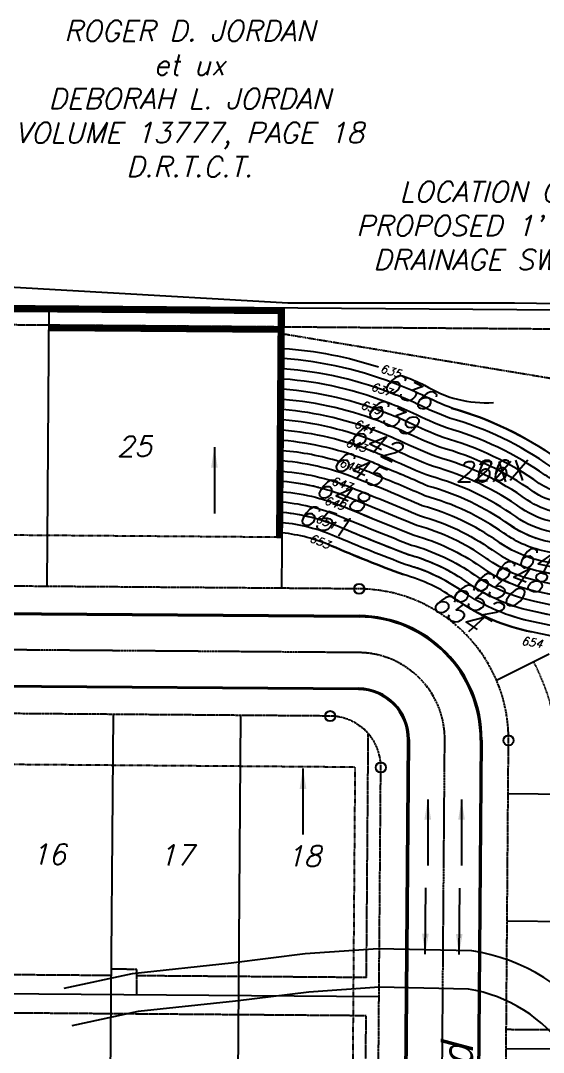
# Model space of a CAD drawing. Header units: feet. Extents: x 2342011 to 2344534, y 7042650 to 7044478.
# Drawn here: x 2343587.8 to 2343792.8, y 7044014.1 to 7044419 of the extents above; entities that cross this region are included whole.
import ezdxf
from ezdxf.enums import TextEntityAlignment as Align

# ---------------------------------------------------------------- set-up
doc = ezdxf.new("R2010")
doc.units = ezdxf.units.FT
doc.header["$MEASUREMENT"] = 0
for name, pattern in [('ACAD_ISO06W100', [36, 24, -3, 0, -3, 0, -3, 0, -3]), ('CNTR50', [0.9, 0.75, -0.05, 0.05, -0.05]), ('DEMO12', [0.09375, 0.03125, -0.0625]), ('HIDDEN', [0.375, 0.25, -0.125]), ('HIDN50', [0.1875, 0.125, -0.0625]), ('PHNTM33', [1.16, 0.66, -0.1, 0.1, -0.1, 0.1, -0.1])]:
    doc.linetypes.add(name, pattern=pattern)
for name, color, linetype in [('const. entrance', 55, 'Continuous'), ('p-bl', 6, 'DEMO12'), ('p-boundary ph 1B', 1, 'Continuous'), ('p-cl', 7, 'CNTR50'), ('p-cl tick', 2, 'Continuous'), ('p-cont 1', 4, 'Continuous'), ('p-cont 5', 1, 'Continuous'), ('p-curb-b 1B', 55, 'Continuous'), ('p-curb-f 1B', 4, 'Continuous'), ('p-ease', 2, 'HIDN50'), ('P-FLOW-ARROW', 4, 'Continuous'), ('p-lot 100 1B', 2, 'Continuous'), ('p-lot 1B', 4, 'Continuous'), ('p-pnt tc', 3, 'Continuous'), ('p-row', 5, 'PHNTM33'), ('p-swale line', 5, 'ACAD_ISO06W100'), ('P-wall', 4, 'Continuous'), ('s-adjoiner-txt', 2, 'Continuous'), ('s-fence', 252, 'Continuous'), ('s-gravel-demo', 252, 'Continuous')]:
    doc.layers.add(name, color=color, linetype=linetype)
doc.styles.add('ls80', font='simplex', dxfattribs={"oblique": 15, "height": 8})
doc.styles.get("Standard").update_dxf_attribs({"font": 'Simplex.shx'})
doc.styles.add('TB', font='tb-ld.shx', dxfattribs={"oblique": 15, "height": 36})
doc.dimstyles.get("Standard").update_dxf_attribs({"dimtxt": 0.18, "dimasz": 0.18, "dimexe": 0.18, "dimexo": 0.0625, "dimgap": 0.09, "dimtad": 0, "dimtih": 1, "dimtoh": 1, "dimdec": 4, "dimzin": 0, "dimdsep": 46, "dimtxsty": 'Standard', "dimcen": 0.09, "dimadec": 0, "dimazin": 0, "dimtfac": 1, "dimtdec": 4, "dimtofl": 0, "dimtmove": 0, "dimatfit": 3, "dimfxl": 0, "dimtolj": 1, "dimtzin": 0, "dimarcsym": 0})

msp = doc.modelspace()

# ---------------------------------------------------------------- linework, layer by layer
at = {"layer": 'p-bl'}
for p, q in [((2343690.27124, 7044216.24259), (2342847.49683, 7044222.80744)), ((2343719.0152, 7044126.01595), (2342829.04219, 7044132.94846)), ((2343717.63315, 7043946.02126), (2343719.0152, 7044126.01595))]:
    msp.add_line(p, q, dxfattribs=at)
msp.add_arc((2343709.0155, 7044126.09385), 90, 359.5600739, 27.3053432, dxfattribs=at)
at = {"layer": 'p-boundary ph 1B'}
msp.add_lwpolyline([(2344142.73293, 7044302.72084), (2342477.81161, 7044315.50462), (2342035.46045, 7044319.13558), (2342034.35461, 7044184.41337), (2342107.06987, 7044156.70628), (2342107.16995, 7044072.2292), (2342121.60108, 7043929.298), (2342159.64623, 7043701.60982), (2342241.7294, 7043584.6412), (2342449.91435, 7043583.44498), (2342452.65155, 7042909.18455), (2342506.9994, 7042909.03045, 0.283299893), (2342663.57014, 7043004.87335, -0.284639495), (2342776.0262, 7043073.32928), (2342814.25668, 7043073.03148), (2342813.41209, 7042963.03472), (2343901.12067, 7042954.56194), (2344004.72784, 7043063.75822), (2344140.78206, 7043062.69841), (2344150.84666, 7043052.62073), (2344142.73293, 7044302.72084)], format="xyb", dxfattribs=at)
at = {"layer": 'p-cl'}
for p, q in [((2343720.36447, 7044171.00681), (2342828.39152, 7044177.9549)), ((2343750.21349, 7043630.75792), (2343754.09863, 7044136.74679))]:
    msp.add_line(p, q, dxfattribs=at)
msp.add_arc((2343720.09963, 7044137.00784), 34, 359.5600739, 89.5536995, dxfattribs=at)
at = {"layer": 'p-cl tick'}
for centre in [(2343720.5592, 7044196.00605), (2343709.17129, 7044146.09324), (2343779.09789, 7044136.55483), (2343729.01491, 7044125.94029)]:
    msp.add_circle(centre, 2, dxfattribs=at)
at = {"layer": 'p-cont 1'}
msp.add_line((2343802.20222, 7044176.12053, 653), (2343788.13543, 7044179.13978, 653), dxfattribs=at)
for points, elevation in [([(2343736.44176, 7044275.79006, 0.078214608), (2343690.81757, 7044286.37899, 0.077773785)], 643), ([(2343734.94262, 7044272.08161, 0.077773785), (2343690.78635, 7044282.37064, 0.077308211)], 643), ([(2343733.44348, 7044268.37317, 0.077308211), (2343690.75512, 7044278.36181, 0.076293974)], 643), ([(2343811.95828, 7044243.5701), (2343801.37002, 7044245.84209, -0.112209719), (2343798.09357, 7044247.19834, 0.08445223), (2343757.26998, 7044266.78983, -0.021576238), (2343745.04494, 7044272.14541, 0.015758402), (2343734.85272, 7044276.42178, 0.015758402)], 643), ([(2343731.94435, 7044264.66472, 0.076815742), (2343690.72389, 7044274.35247, 0.076293974)], 643), ([(2343811.11908, 7044239.65912), (2343800.60535, 7044241.91512, -0.110240668), (2343795.78264, 7044243.93343, 0.084796718), (2343755.9963, 7044262.99367, -0.02177965), (2343743.3329, 7044268.52991, 0.015679797), (2343733.42212, 7044272.68635, 0.015679797)], 643), ([(2343810.27987, 7044235.74815), (2343799.82897, 7044237.99066, -0.109067348), (2343793.4717, 7044240.66853, 0.085152863), (2343754.72744, 7044259.19587, -0.021978837), (2343741.62206, 7044264.91383, 0.01559941), (2343731.99152, 7044268.95093, 0.01559941)], 643), ([(2343756.77341, 7044266.93103, -0.085415159), (2343798.09357, 7044247.19834, 0.106540329), (2343801.19365, 7044245.87422), (2343828.46329, 7044240.02443)], 636), ([(2343728.94607, 7044257.24782, 0.075750232), (2343690.65623, 7044266.33246, 0.075127542)], 643), ([(2343809.44067, 7044231.83717), (2343799.04512, 7044234.06781, -0.10826683), (2343791.16077, 7044237.40363, 0.085521706), (2343753.46343, 7044255.39643, -0.022174178), (2343739.91241, 7044261.2972, 0.015517108), (2343730.56093, 7044265.2155, 0.015517108)], 643), ([(2343727.44479, 7044253.54024, 0.075112428), (2343690.65645, 7044262.31794, 0.075127542)], 643), ([(2343725.9435, 7044249.83266, 0.075127542), (2343690.59874, 7044258.28643)], 643), ([(2343807.76226, 7044224.01522), (2343797.46277, 7044226.22524, -0.107216883), (2343786.53891, 7044230.87382, 0.086302237), (2343750.95023, 7044247.7925, -0.022554741), (2343736.49669, 7044254.06223, 0.015346166), (2343727.69974, 7044257.74466, 0.015346166)], 643), ([(2343724.54011, 7044246.08693, 0.075451528), (2343690.56735, 7044254.24637)], 644), ([(2343806.92306, 7044220.10424), (2343796.6664, 7044222.30508, -0.106846828), (2343784.22798, 7044227.60892, 0.08671665), (2343749.70118, 7044243.98797, -0.022740632), (2343734.79062, 7044250.4439, 0.015257203), (2343726.26914, 7044254.00923, 0.015257203)], 643), ([(2343806.08386, 7044216.19326), (2343795.86743, 7044218.38547, -0.106540329), (2343781.91705, 7044224.34401, 0.087149258), (2343748.45731, 7044240.18169, -0.022924025), (2343733.08576, 7044246.825, 0.015165672), (2343724.83854, 7044250.27381)], 643), ([(2343720.8151, 7044238.74794, 0.079263304), (2343690.50465, 7044246.20657, 0.079263304)], 646), ([(2343815.99032, 7044209.97716), (2343795.10654, 7044214.4585, -0.106540329), (2343779.60611, 7044221.07911, 0.085758288), (2343747.40913, 7044236.37299, 0.010819321), (2343730.17205, 7044243.68142, 0.022008967), (2343724.54011, 7044246.08693)], 644), ([(2343789.97705, 7044215.81069, -0.073090877), (2343779.60611, 7044221.07911, 0.085758288), (2343747.40913, 7044236.37299, 0.011482828), (2343730.17205, 7044243.68142, 0.022598232), (2343724.54011, 7044246.08693)], 644), ([(2343690.47321, 7044242.17095, -0.079261714), (2343719.25646, 7044235.06411)], 647), ([(2343812.87342, 7044202.46518), (2343793.58476, 7044206.60458, -0.106540329), (2343774.98425, 7044214.5493, 0.087149258), (2343745.27701, 7044228.61079, 0.013598765), (2343720.8151, 7044238.74794, 0.017687063), (2343720.8151, 7044238.74794)], 646), ([(2343780.17073, 7044211.35201, -0.031765348), (2343774.98425, 7044214.5493, 0.087149258), (2343745.27701, 7044228.61079, 0.013598765), (2343720.8151, 7044238.74794, 0.017687063), (2343720.8151, 7044238.74794)], 646), ([(2343704.69502, 7044235.7451, 0.042814015), (2343690.44191, 7044238.15276, 0.042814015)], 648), ([(2343717.69535, 7044231.38132, 0.078866335), (2343690.44191, 7044238.15269, 0.078866335)], 648), ([(2343719.25646, 7044235.06411, -0.01213506), (2343719.25646, 7044235.06411, -0.006554225), (2343744.21691, 7044224.75382, -0.087149258), (2343772.67332, 7044211.2844, 0.106540329), (2343792.82387, 7044202.67761), (2343799.78403, 7044201.18388)], 647), ([(2343719.25646, 7044235.06411, -0.01213506), (2343719.25646, 7044235.06411, -0.006554225), (2343744.21691, 7044224.75382, -0.087149258), (2343772.67332, 7044211.2844, 0.106540329), (2343792.82387, 7044202.67761), (2343811.52776, 7044198.66355)], 647), ([(2343690.41065, 7044234.13933, -0.082615987), (2343715.91069, 7044227.63469)], 649), ([(2343809.84071, 7044194.9352), (2343792.06298, 7044198.75065, -0.106540329), (2343770.36239, 7044208.0195, 0.087149258), (2343743.15681, 7044220.89685, 0.001563315), (2343717.69535, 7044231.38132, 0.00737807), (2343717.69535, 7044231.38132)], 648), ([(2343771.28984, 7044207.37696, -0.005037109), (2343770.36239, 7044208.0195, 0.087149258), (2343743.15681, 7044220.89685, 0.001563315), (2343717.69535, 7044231.38132, 0.00737807), (2343717.69535, 7044231.38132)], 648), ([(2343715.91069, 7044227.63469, -0.001548482), (2343715.91069, 7044227.63469, -0.001871972), (2343742.09671, 7044217.03989, -0.087149258), (2343768.05146, 7044204.75459, 0.106540329), (2343791.30209, 7044194.82368), (2343796.89007, 7044193.62434)], 649), ([(2343715.91069, 7044227.63469, 0.016519011), (2343715.91069, 7044227.63469, -0.000596173), (2343742.09671, 7044217.03989, -0.087149258), (2343768.05146, 7044204.75459, 0.106540329), (2343791.30209, 7044194.82368), (2343808.21603, 7044191.19347)], 649), ([(2343704.1923, 7044223.36405, 0.046254022), (2343690.34743, 7044226.02308)], 651), ([(2343757.4482, 7044202.04694, 0.062709976), (2343740.15921, 7044209.27549, -0.010105111), (2343712.72536, 7044220.29629, 0.076224916), (2343690.70723, 7044225.9871, 0.077399396)], 652), ([(2343711.1515, 7044216.61893, 0.077430078), (2343690.31598, 7044221.98572)], 652), ([(2343755.45628, 7044198.57819, 0.063344296), (2343738.91641, 7044205.46899, -0.010170962), (2343711.1515, 7044216.61893, 0.077430077), (2343690.31598, 7044221.98572)], 652), ([(2343794.2628, 7044186.00683), (2343789.74037, 7044186.97751, -0.10638904), (2343763.42959, 7044198.22478, 0.087149258), (2343739.97651, 7044209.32596, -0.009855766), (2343712.41113, 7044220.43071)], 651), ([(2343804.66559, 7044183.77401), (2343789.74037, 7044186.97751, -0.10638904), (2343763.42959, 7044198.22478, 0.087149258), (2343739.97651, 7044209.32596, -0.009855766), (2343712.41113, 7044220.43071)], 651), ([(2343803.64666, 7044179.90161), (2343788.93841, 7044183.05854, -0.106250546), (2343761.11866, 7044194.95988, 0.087149258), (2343738.91641, 7044205.46899, -0.010170962), (2343711.1515, 7044216.61893)], 652), ([(2343790.60754, 7044178.60918), (2343788.13543, 7044179.13978, -0.106123138), (2343758.80773, 7044191.69498, 0.087149258), (2343737.85631, 7044201.61202, -0.013426176), (2343709.57461, 7044212.94286)], 653), ([(2343803.64666, 7044179.90161), (2343788.93841, 7044183.05854, -0.036618161), (2343778.77619, 7044185.82444, -0.036618161)], 652)]:
    msp.add_lwpolyline(points, format="xyb", dxfattribs=dict(at, elevation=elevation))
for centre, radius, start, end in [((2343683.06713, 7044151.14826, 653), 67.24002, 66.782556, 83.8377851), ((2343933.10796, 7044729.91964, 653), 563.23365, 246.6170361, 249.7167218), ((2343720.09963, 7044137.00784, 653), 67, 54.7087576, 74.6315602), ((2343802.71543, 7044253.72815, 653), 76, 234.7087576, 258.9396968)]:
    msp.add_arc(centre, radius, start, end, dxfattribs=at)
at = {"layer": 'p-cont 5'}
for points, elevation in [([(2343690.84879, 7044290.3869, -0.061669958), (2343728.13756, 7044283.08152, -0.094741504)], 635), ([(2343737.9409, 7044279.49851, -0.015462934), (2343746.20981, 7044275.99731, 0.159634805), (2343773.14429, 7044269.11951)], 635), ([(2343730.44521, 7044260.95627, 0.076293974), (2343690.69266, 7044270.34256, 0.075750232)], 643), ([(2343808.60147, 7044227.92619), (2343798.25596, 7044230.14609, -0.107676011), (2343788.84984, 7044234.13872, 0.085904402), (2343752.20434, 7044251.59531, -0.022366032), (2343738.20395, 7044257.68, 0.015432745), (2343729.13033, 7044261.48008, 0.015432745)], 643), ([(2343712.8229, 7044245.91986, 0.055185446), (2343690.53578, 7044250.21999)], 645), ([(2343803.04345, 7044208.66505), (2343794.34565, 7044210.53154, -0.106540329), (2343777.29518, 7044217.81421, 0.087149258), (2343746.33711, 7044232.46775, 0.012571788), (2343727.63059, 7044240.38513, 0.052576484), (2343720.84362, 7044243.06339)], 645), ([(2343690.37937, 7044230.12438, -0.081694517), (2343714.29899, 7044223.97376, -0.091589192)], 650), ([(2343714.29899, 7044223.97376, 0.002874076), (2343741.03661, 7044213.18292, -0.087091725), (2343765.7258, 7044201.50011, 0.101418959), (2343789.25806, 7044191.17213), (2343807.29645, 7044187.30043)], 650)]:
    msp.add_lwpolyline(points, format="xyb", dxfattribs=dict(at, elevation=elevation))
at = {"layer": 'p-curb-b 1B'}
for p, q in [((2342844.16579, 7044192.33246), (2343720.47866, 7044185.50636)), ((2343720.25152, 7044156.50725), (2342828.27858, 7044163.45534)), ((2343738.04808, 7043934.86407), (2343739.59905, 7044136.85812)), ((2343768.59945, 7044136.63532), (2343764.97409, 7043664.6418))]:
    msp.add_line(p, q, dxfattribs=at)
for centre, radius, start in [((2343720.10088, 7044137.00783), 48.5, 359.5599225), ((2343720.09963, 7044137.00784), 19.5, 359.5600739)]:
    msp.add_arc(centre, radius, start, 89.5536995, dxfattribs=at)
at = {"layer": 'p-curb-f 1B'}
for p, q in [((2342844.16219, 7044191.83247), (2343720.47352, 7044185.00639)), ((2342828.28247, 7044163.95532), (2343720.25542, 7044157.00723)), ((2343740.09904, 7044136.85428), (2343738.54807, 7043934.86023)), ((2343768.09821, 7044136.63929), (2343764.4741, 7043664.64564))]:
    msp.add_line(p, q, dxfattribs=at)
for radius in [48, 48, 20]:
    msp.add_arc((2343720.09963, 7044137.00784), radius, 359.5600739, 89.5536995, dxfattribs=at)
at = {"layer": 'p-ease'}
for p, q in [((2343723.38161, 7044043.47944), (2343724.11663, 7044139.20704)), ((2343623.38464, 7044044.25837), (2343433.3904, 7044045.73835)), ((2343633.40353, 7044046.68041), (2343623.40384, 7044046.7583)), ((2343633.32675, 7044036.6807), (2343633.40353, 7044046.68041)), ((2343723.38161, 7044043.47944), (2343633.38434, 7044044.18048)), ((2343728.38229, 7044043.44049), (2343728.38146, 7044043.44049)), ((2343723.26644, 7044028.47988), (2342823.29373, 7044035.49028)), ((2343722.51782, 7043930.98275), (2343723.26644, 7044028.47988)), ((2343880.72327, 7044022.25321), (2343778.22721, 7044023.05161))]:
    msp.add_line(p, q, dxfattribs=at)
msp.add_lwpolyline([(2343882.83474, 7044297.2451), (2343540.59513, 7044299.911)], dxfattribs=at)
at = {"layer": 'p-lot 1B'}
for p, q in [((2343598.87306, 7044306.89676), (2343598.0167, 7044196.9606)), ((2343690.97189, 7044306.1896), (2343690.11545, 7044196.2432)), ((2343795.02629, 7044170.42232), (2343774.41838, 7044160.03984)), ((2343622.48247, 7043926.76184), (2343624.17164, 7044146.75535)), ((2343672.48095, 7043926.37237), (2343674.17013, 7044146.36589)), ((2343888.93326, 7044114.69206), (2343778.9366, 7044115.54889)), ((2343888.54936, 7044064.69354), (2343778.5527, 7044065.55036)), ((2343728.32387, 7044035.94071), (2342818.35147, 7044043.02901)), ((2343888.16545, 7044014.69501), (2343778.16879, 7044015.55184))]:
    msp.add_line(p, q, dxfattribs=at)
at = {"layer": 'p-pnt tc'}
for p, q in [((2343688.91392, 7044298.75566), (2343598.81511, 7044299.4575)), ((2343688.89834, 7044296.75572), (2343598.79953, 7044297.45756))]:
    msp.add_line(p, q, dxfattribs=at)
msp.add_lwpolyline([(2343690.27124, 7044216.24259), (2343690.97189, 7044306.19016), (2343394.19973, 7044308.46831), (2343394.18415, 7044306.46837), (2343688.95666, 7044304.24209), (2343688.2713, 7044216.25817)], close=True, dxfattribs=at)
at = {"layer": 'p-row'}
for p, q in [((2343720.5592, 7044196.00605), (2342845.69901, 7044202.82084)), ((2343709.17129, 7044146.09324), (2342839.19768, 7044152.86996)), ((2343775.48146, 7043665.56215), (2343779.09789, 7044136.55483)), ((2343727.55606, 7043935.94366), (2343729.01491, 7044125.94029))]:
    msp.add_line(p, q, dxfattribs=at)
for centre, radius in [((2343720.09963, 7044137.00784), 59), ((2343709.0155, 7044126.09385), 20)]:
    msp.add_arc(centre, radius, 359.5600739, 89.5536995, dxfattribs=at)
at = {"layer": 'p-swale line', "ltscale": 0.01, "flags": 128}
msp.add_lwpolyline([(2343691.03052, 7044296.06482), (2343945.49482, 7044253.78708)], dxfattribs=at)
at = {"layer": 'P-wall', "linetype": 'HIDDEN', "const_width": 2}
for points in [[(2343394.1917, 7044307.46834), (2343689.96442, 7044305.23451), (2343689.27127, 7044216.25038)], [(2343688.90613, 7044297.75569), (2343598.80732, 7044298.45753)]]:
    msp.add_lwpolyline(points, dxfattribs=at)
at = {"layer": 's-fence', "flags": 128}
msp.add_lwpolyline([(2344141.07537, 7044301.06205), (2344041.57944, 7044303.41738), (2344016.30599, 7044303.41738), (2343947.21852, 7044305.65115), (2343881.05158, 7044306.64808), (2343824.63393, 7044307.45726), (2343781.40708, 7044308.07726), (2343736.97849, 7044308.07726), (2343692.54991, 7044308.07726), (2343537.36643, 7044316.98916), (2343476.82382, 7044311.28999), (2343445.92112, 7044311.28999), (2343355.46904, 7044312.56105), (2343241.10117, 7044313.35355), (2343176.13167, 7044313.80375), (2343075.45354, 7044314.58272), (2342983.30429, 7044315.55305), (2342894.34263, 7044316.4898)], dxfattribs=at)
msp.add_lwpolyline([(2344141.07537, 7044301.06205), (2344041.57944, 7044303.41738), (2344016.30599, 7044303.41738), (2343947.21852, 7044305.65115), (2343881.05158, 7044306.64808), (2343824.63393, 7044307.45726), (2343781.40708, 7044308.07726), (2343736.97849, 7044308.07726), (2343692.54991, 7044308.07726), (2343537.36643, 7044316.98916), (2343476.82382, 7044311.28999), (2343445.92112, 7044311.28999), (2343355.46904, 7044312.56105), (2343241.10117, 7044313.35355), (2343176.13167, 7044313.80375), (2343075.45354, 7044314.58272), (2342983.30429, 7044315.55305), (2342894.34263, 7044316.4898)], dxfattribs=at)
at = {"layer": 's-gravel-demo'}
for points in [[(2344170.83315, 7043547.17867, -0.510461938), (2344130.32566, 7043566.53998, 0.069022837), (2344086.79778, 7043631.64101), (2344068.99235, 7043652.91325), (2344050.62553, 7043675.20503), (2344030.96526, 7043699.079), (2344015.19996, 7043718.63172), (2343996.02047, 7043742.3728), (2343977.4083, 7043765.21492), (2343954.5218, 7043792.49441), (2343919.06881, 7043835.06643), (2343902.44312, 7043854.50014), (2343885.64565, 7043877.7544, -0.054263308), (2343860.24696, 7043921.76218), (2343850.0195, 7043947.23276), (2343840.02361, 7043972.46285), (2343828.73542, 7043998.0786), (2343814.50959, 7044022.39571, 0.213744511), (2343764.64894, 7044053.91627), (2343728.03699, 7044054.74591), (2343699.38945, 7044052.74609), (2343670.30462, 7044049.13376), (2343631.48902, 7044045.00118), (2343604.71403, 7044039.16352)], [(2344170.83315, 7043547.17867, -0.510461938), (2344130.32566, 7043566.53998, 0.069022837), (2344086.79778, 7043631.64101), (2344068.99235, 7043652.91325), (2344050.62553, 7043675.20503), (2344030.96526, 7043699.079), (2344015.19996, 7043718.63172), (2343996.02047, 7043742.3728), (2343977.4083, 7043765.21492), (2343954.5218, 7043792.49441), (2343919.06881, 7043835.06643), (2343902.44312, 7043854.50014), (2343885.64565, 7043877.7544, -0.054263308), (2343860.24696, 7043921.76218), (2343850.0195, 7043947.23276), (2343840.02361, 7043972.46285), (2343828.73542, 7043998.0786), (2343814.50959, 7044022.39571, 0.213744511), (2343764.64894, 7044053.91627), (2343728.03699, 7044054.74591), (2343699.38945, 7044052.74609), (2343670.30462, 7044049.13376), (2343631.48902, 7044045.00118), (2343604.71403, 7044039.16352)], [(2344134.5247, 7043535.57356, -0.193859231), (2344116.04184, 7043561.60433, 0.067564532), (2344075.44306, 7043621.83676), (2344057.45264, 7043643.33002), (2344039.04884, 7043665.66667), (2344019.33686, 7043689.60344), (2344003.52288, 7043709.21653), (2343984.37208, 7043732.92207), (2343965.84774, 7043755.65642), (2343943.0128, 7043782.87444), (2343907.60604, 7043825.39095), (2343890.64446, 7043845.21729), (2343873.51337, 7043868.9334, -0.054468897), (2343846.41853, 7043915.94542), (2343836.08686, 7043941.67555), (2343826.1828, 7043966.67386), (2343815.35504, 7043991.24477), (2343801.78919, 7044014.43373, 0.20804149), (2343763.35616, 7044038.94171), (2343728.39012, 7044039.73406), (2343700.83719, 7044037.81065), (2343672.02316, 7044034.23195), (2343633.88777, 7044030.1718), (2343607.90937, 7044024.50781)], [(2344134.5247, 7043535.57356, -0.193859231), (2344116.04184, 7043561.60433, 0.067564532), (2344075.44306, 7043621.83676), (2344057.45264, 7043643.33002), (2344039.04884, 7043665.66667), (2344019.33686, 7043689.60344), (2344003.52288, 7043709.21653), (2343984.37208, 7043732.92207), (2343965.84774, 7043755.65642), (2343943.0128, 7043782.87444), (2343907.60604, 7043825.39095), (2343890.64446, 7043845.21729), (2343873.51337, 7043868.9334, -0.054468897), (2343846.41853, 7043915.94542), (2343836.08686, 7043941.67555), (2343826.1828, 7043966.67386), (2343815.35504, 7043991.24477), (2343801.78919, 7044014.43373, 0.20804149), (2343763.35616, 7044038.94171), (2343728.39012, 7044039.73406), (2343700.83719, 7044037.81065), (2343672.02316, 7044034.23195), (2343633.88777, 7044030.1718), (2343607.90937, 7044024.50781)]]:
    msp.add_lwpolyline(points, format="xyb", dxfattribs=at)

# ---------------------------------------------------------------- texts
at = {"layer": 'const. entrance', "style": 'TB', "oblique": 15}
msp.add_text('Hunter Peak Road', height=12, rotation=90, dxfattribs=at).set_placement((2343765.14337, 7043885.21149, 635))
at = {"layer": 'p-cont 1', "attachment_point": 5, "style": 'ls80'}
for s, insert, char_height, rotation in [('{635}', (2343732.93854, 7044281.43387, 635), 3.2, 342.2595796), ('{636}', (2343739.94565, 7044273.71936, -15), 8, 332.8029436), ('{637}', (2343729.27932, 7044274.25951, 643), 3.2, 340.7011823), ('{639}', (2343725.26223, 7044267.1249, 643), 3.2, 341.8008135), ('{639}', (2343733.37854, 7044263.59319, -12), 8, 333.5711521), ('{642}', (2343726.79976, 7044253.44906, -9), 8, 334.5761399), ('{641}', (2343722.62501, 7044259.53538, 643), 3.2, 336.2954701), ('{643}', (2343719.36545, 7044252.3365, 643), 3.2, 341.4278563), ('{645}', (2343720.2029, 7044243.27702, -6), 8, 335.9478554), ('{645}', (2343716.87864, 7044244.40323, 645), 3.2, 339.6140544), ('{648}', (2343713.57565, 7044233.05813, -3), 8, 337.9333538), ('{647}', (2343713.70521, 7044237.25327, 647), 3.2, 340.8981472), ('{649}', (2343710.9524, 7044229.60065, 649), 3.2, 340.0713044), ('{651}', (2343706.89989, 7044222.76445), 8, 341.2521845), ('{651}', (2343707.48941, 7044222.31149, 652), 3.2, 336.5667962), ('{653}', (2343705.12561, 7044214.6238, 653), 3.2, 337.5248977), ('{646}', (2343792.63901, 7044206.79771, 646), 8, 347.8820219), ('{648}', (2343783.23312, 7044201.22634, 648), 8, 339.6411753), ('{650}', (2343774.71821, 7044196.18272, 650), 8, 334.0848238), ('{652}', (2343766.65721, 7044191.40797, 652), 8, 329.9464852), ('{654}', (2343758.90847, 7044186.81818, 654), 8, 327.157876), ('{654}', (2343788.33755, 7044175.03077, 654), 3.2, 349.6463491)]:
    msp.add_mtext(s, dxfattribs=dict(at, insert=insert, char_height=char_height, rotation=rotation))
at = {"layer": 'p-lot 100 1B', "style": 'ls80', "oblique": 15}
for s, p in [('25', (2343632.36204, 7044251.95977)), ('25', (2343632.36204, 7044251.95977)), ('26X', (2343775.28212, 7044242.50091)), ('26X', (2343768.64026, 7044242.05144)), ('16', (2343598.74964, 7044091.89137)), ('16', (2343598.74964, 7044091.89137)), ('17', (2343648.74817, 7044091.50747)), ('17', (2343648.74817, 7044091.50747)), ('18', (2343698.7467, 7044091.12356)), ('18', (2343698.7467, 7044091.12356))]:
    msp.add_text(s, height=8, dxfattribs=at).set_placement(p, align=Align.MIDDLE_CENTER)
at = {"layer": 'p-swale line', "insert": (2343770.89916, 7044355.83688), "char_height": 8, "width": 128.9227732, "attachment_point": 2, "style": 'ls80'}
msp.add_mtext("LOCATION OF\\PPROPOSED 1' WIDE\\PDRAINAGE SWALE", dxfattribs=at)
at = {"layer": 's-adjoiner-txt', "insert": (2343653.97367, 7044418.98884), "char_height": 8, "attachment_point": 2, "rotation": 359.9999514, "style": 'ls80'}
msp.add_mtext('ROGER D. JORDAN\\Pet ux\\PDEBORAH L. JORDAN\\PVOLUME 13777, PAGE 18\\PD.R.T.C.T.', dxfattribs=at)

# ---------------------------------------------------------------- leaders
at = {"layer": 'P-FLOW-ARROW'}
for points in [[(2343663.76611, 7044251.56802), (2343663.76611, 7044225.5978)], [(2343698.5017, 7044125.54046), (2343698.5017, 7044099.57024)], [(2343747.42918, 7044113.39147), (2343747.41186, 7044087.42125)], [(2343760.68566, 7044113.38263), (2343760.66834, 7044087.41241)], [(2343746.4253, 7044052.70929), (2343746.68863, 7044078.67817)], [(2343759.6811, 7044052.57487), (2343759.94443, 7044078.54375)]]:
    msp.add_leader(points, dimstyle='Standard', override={"dimscale": 100, "dimtxt": 0.08, "dimasz": 0.08, "dimexe": 0.01, "dimexo": 0.01, "dimgap": 0.03, "dimtad": 1, "dimtih": 0, "dimtoh": 0, "dimdec": 0, "dimpost": "'", "dimclrd": 256, "dimclre": 256, "dimclrt": 256}, dxfattribs=at)

doc.saveas('drawing.dxf')
